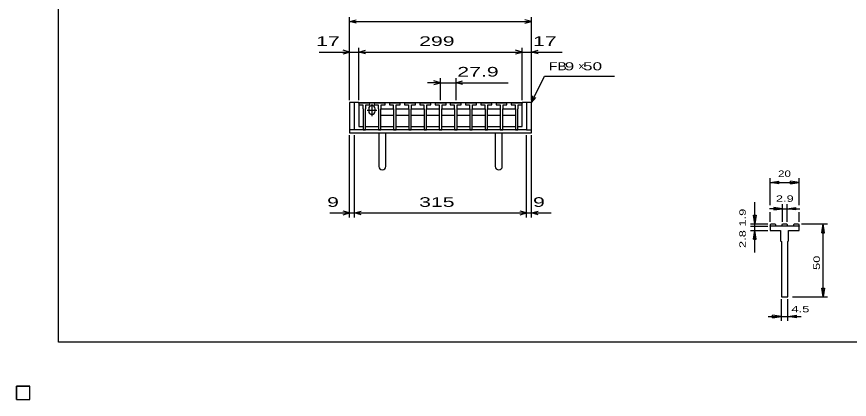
# Model space of a CAD drawing. Units: millimetres, scale not verified. Extents: x -1456 to 1389, y -1026 to 839.
# Drawn here: x -1456 to 68, y -1026 to -326 of the extents above; entities that cross this region are included whole.
import ezdxf
from ezdxf.enums import TextEntityAlignment as Align

# ---------------------------------------------------------------- set-up
doc = ezdxf.new("R2010")
doc.units = ezdxf.units.MM
doc.header["$LTSCALE"] = 8
for name, color, linetype, lineweight in [('0_2', 150, 'Continuous', 25), ('16', 3, 'Continuous', 25), ('19', 6, 'Continuous', 25), ('22', 2, 'Continuous', 25), ('32', 4, 'Continuous', 25)]:
    doc.layers.add(name, color=color, linetype=linetype, lineweight=lineweight)
doc.styles.add('ベクトル', font='')
doc.styles.get('ベクトル').set_extended_font_data('ベクトル')

msp = doc.modelspace()

# ---------------------------------------------------------------- linework, layer by layer
at = {"layer": '0_2'}
for p, q in [((-1379.2, -921.2), (-1379.2, 838.8)), ((1388.8, -921.2), (-1379.2, -921.2))]:
    msp.add_line(p, q, dxfattribs=at)
at = {"layer": '16'}
for p, q in [((-829.5, -484.2), (-829, -482.7)), ((-829.5, -482.7), (-530.5, -482.7)), ((-829.5, -482.7), (-829.5, -526.7)), ((-829.5, -484.2), (-829.5, -487.2)), ((-809.5, -484.2), (-829.5, -484.2)), ((-829.5, -487.2), (-822.25, -487.2)), ((-829, -482.7), (-826.1, -482.7)), ((-826.1, -482.7), (-825.6, -484.2)), ((-822.25, -487.2), (-822.25, -494.2)), ((-821.45, -484.2), (-820.95, -482.7)), ((-820.95, -482.7), (-818.05, -482.7)), ((-818.05, -482.7), (-817.55, -484.2)), ((-816.75, -494.2), (-816.75, -487.2)), ((-816.75, -487.2), (-809.5, -487.2)), ((-813.4, -484.2), (-812.9, -482.7)), ((-812.9, -482.7), (-810, -482.7)), ((-810, -482.7), (-809.5, -484.2)), ((-809.5, -487.2), (-809.5, -484.2)), ((-805.55, -485.7), (-805.55, -507.7)), ((-801.6, -484.2), (-801.1, -482.7)), ((-801.6, -484.2), (-801.6, -487.2)), ((-781.6, -484.2), (-801.6, -484.2)), ((-801.6, -487.2), (-794.35, -487.2)), ((-801.1, -482.7), (-798.2, -482.7)), ((-798.2, -482.7), (-797.7, -484.2)), ((-794.35, -487.2), (-794.35, -494.2)), ((-793.55, -484.2), (-793.05, -482.7)), ((-793.05, -482.7), (-790.15, -482.7)), ((-790.15, -482.7), (-789.65, -484.2)), ((-788.85, -494.2), (-788.85, -487.2)), ((-788.85, -487.2), (-781.6, -487.2)), ((-785.5, -484.2), (-785, -482.7)), ((-785, -482.7), (-782.1, -482.7)), ((-782.1, -482.7), (-781.6, -484.2)), ((-781.6, -487.2), (-781.6, -484.2)), ((-773.7, -484.2), (-773.2, -482.7)), ((-773.7, -484.2), (-773.7, -487.2)), ((-753.7, -484.2), (-773.7, -484.2)), ((-773.7, -487.2), (-766.45, -487.2)), ((-773.2, -482.7), (-770.3, -482.7)), ((-770.3, -482.7), (-769.8, -484.2)), ((-766.45, -487.2), (-766.45, -494.2)), ((-765.65, -484.2), (-765.15, -482.7)), ((-765.15, -482.7), (-762.25, -482.7)), ((-762.25, -482.7), (-761.75, -484.2)), ((-760.95, -494.2), (-760.95, -487.2)), ((-760.95, -487.2), (-753.7, -487.2)), ((-757.6, -484.2), (-757.1, -482.7)), ((-757.1, -482.7), (-754.2, -482.7)), ((-754.2, -482.7), (-753.7, -484.2)), ((-753.7, -487.2), (-753.7, -484.2)), ((-745.8, -484.2), (-745.3, -482.7)), ((-745.8, -484.2), (-745.8, -487.2)), ((-725.8, -484.2), (-745.8, -484.2)), ((-745.8, -487.2), (-738.55, -487.2)), ((-745.3, -482.7), (-742.4, -482.7)), ((-742.4, -482.7), (-741.9, -484.2)), ((-738.55, -487.2), (-738.55, -494.2)), ((-737.75, -484.2), (-737.25, -482.7)), ((-737.25, -482.7), (-734.35, -482.7)), ((-734.35, -482.7), (-733.85, -484.2)), ((-733.05, -494.2), (-733.05, -487.2)), ((-733.05, -487.2), (-725.8, -487.2)), ((-729.7, -484.2), (-729.2, -482.7)), ((-729.2, -482.7), (-726.3, -482.7)), ((-726.3, -482.7), (-725.8, -484.2)), ((-725.8, -487.2), (-725.8, -484.2)), ((-717.9, -484.2), (-717.4, -482.7)), ((-717.9, -484.2), (-717.9, -487.2)), ((-697.9, -484.2), (-717.9, -484.2)), ((-717.9, -487.2), (-710.65, -487.2)), ((-717.4, -482.7), (-714.5, -482.7)), ((-714.5, -482.7), (-714, -484.2)), ((-710.65, -487.2), (-710.65, -494.2)), ((-709.85, -484.2), (-709.35, -482.7)), ((-709.35, -482.7), (-706.45, -482.7)), ((-706.45, -482.7), (-705.95, -484.2)), ((-705.15, -494.2), (-705.15, -487.2)), ((-705.15, -487.2), (-697.9, -487.2)), ((-701.8, -484.2), (-701.3, -482.7)), ((-701.3, -482.7), (-698.4, -482.7)), ((-698.4, -482.7), (-697.9, -484.2)), ((-697.9, -487.2), (-697.9, -484.2)), ((-690, -484.2), (-689.5, -482.7)), ((-690, -484.2), (-690, -487.2)), ((-670, -484.2), (-690, -484.2)), ((-690, -487.2), (-682.75, -487.2)), ((-689.5, -482.7), (-686.6, -482.7)), ((-686.6, -482.7), (-686.1, -484.2)), ((-682.75, -487.2), (-682.75, -494.2)), ((-681.95, -484.2), (-681.45, -482.7)), ((-681.45, -482.7), (-678.55, -482.7)), ((-678.55, -482.7), (-678.05, -484.2)), ((-677.25, -494.2), (-677.25, -487.2)), ((-677.25, -487.2), (-670, -487.2)), ((-673.9, -484.2), (-673.4, -482.7)), ((-673.4, -482.7), (-670.5, -482.7)), ((-670.5, -482.7), (-670, -484.2)), ((-670, -487.2), (-670, -484.2)), ((-662.1, -484.2), (-661.6, -482.7)), ((-662.1, -484.2), (-662.1, -487.2)), ((-642.1, -484.2), (-662.1, -484.2)), ((-662.1, -487.2), (-654.85, -487.2)), ((-661.6, -482.7), (-658.7, -482.7)), ((-658.7, -482.7), (-658.2, -484.2)), ((-654.85, -487.2), (-654.85, -494.2)), ((-654.05, -484.2), (-653.55, -482.7)), ((-653.55, -482.7), (-650.65, -482.7)), ((-650.65, -482.7), (-650.15, -484.2)), ((-649.35, -494.2), (-649.35, -487.2)), ((-649.35, -487.2), (-642.1, -487.2)), ((-646, -484.2), (-645.5, -482.7)), ((-645.5, -482.7), (-642.6, -482.7)), ((-642.6, -482.7), (-642.1, -484.2)), ((-642.1, -487.2), (-642.1, -484.2)), ((-634.2, -484.2), (-633.7, -482.7)), ((-634.2, -484.2), (-634.2, -487.2)), ((-614.2, -484.2), (-634.2, -484.2)), ((-634.2, -487.2), (-626.95, -487.2)), ((-633.7, -482.7), (-630.8, -482.7)), ((-630.8, -482.7), (-630.3, -484.2)), ((-626.95, -487.2), (-626.95, -494.2)), ((-626.15, -484.2), (-625.65, -482.7)), ((-625.65, -482.7), (-622.75, -482.7)), ((-622.75, -482.7), (-622.25, -484.2)), ((-621.45, -494.2), (-621.45, -487.2)), ((-621.45, -487.2), (-614.2, -487.2)), ((-618.1, -484.2), (-617.6, -482.7)), ((-617.6, -482.7), (-614.7, -482.7)), ((-614.7, -482.7), (-614.2, -484.2)), ((-614.2, -487.2), (-614.2, -484.2)), ((-606.3, -484.2), (-605.8, -482.7)), ((-606.3, -484.2), (-606.3, -487.2)), ((-586.3, -484.2), (-606.3, -484.2)), ((-606.3, -487.2), (-599.05, -487.2)), ((-605.8, -482.7), (-602.9, -482.7)), ((-602.9, -482.7), (-602.4, -484.2)), ((-599.05, -487.2), (-599.05, -494.2)), ((-598.25, -484.2), (-597.75, -482.7)), ((-597.75, -482.7), (-594.85, -482.7)), ((-594.85, -482.7), (-594.35, -484.2)), ((-593.55, -494.2), (-593.55, -487.2)), ((-593.55, -487.2), (-586.3, -487.2)), ((-590.2, -484.2), (-589.7, -482.7)), ((-589.7, -482.7), (-586.8, -482.7)), ((-586.8, -482.7), (-586.3, -484.2)), ((-586.3, -487.2), (-586.3, -484.2)), ((-578.4, -484.2), (-577.9, -482.7)), ((-578.4, -484.2), (-578.4, -487.2)), ((-558.4, -484.2), (-578.4, -484.2)), ((-578.4, -487.2), (-571.15, -487.2)), ((-577.9, -482.7), (-575, -482.7)), ((-575, -482.7), (-574.5, -484.2)), ((-571.15, -487.2), (-571.15, -494.2)), ((-570.35, -484.2), (-569.85, -482.7)), ((-569.85, -482.7), (-566.95, -482.7)), ((-566.95, -482.7), (-566.45, -484.2)), ((-565.65, -494.2), (-565.65, -487.2)), ((-565.65, -487.2), (-558.4, -487.2)), ((-562.3, -484.2), (-561.8, -482.7)), ((-561.8, -482.7), (-558.9, -482.7)), ((-558.9, -482.7), (-558.4, -484.2)), ((-558.4, -487.2), (-558.4, -484.2)), ((-550.5, -484.2), (-550, -482.7)), ((-550.5, -484.2), (-550.5, -487.2)), ((-530.5, -484.2), (-550.5, -484.2)), ((-550.5, -487.2), (-543.25, -487.2)), ((-550, -482.7), (-547.1, -482.7)), ((-547.1, -482.7), (-546.6, -484.2)), ((-543.25, -487.2), (-543.25, -494.2)), ((-542.45, -484.2), (-541.95, -482.7)), ((-541.95, -482.7), (-539.05, -482.7)), ((-539.05, -482.7), (-538.55, -484.2)), ((-537.75, -494.2), (-537.75, -487.2)), ((-537.75, -487.2), (-530.5, -487.2)), ((-534.4, -484.2), (-533.9, -482.7)), ((-533.9, -482.7), (-531, -482.7)), ((-531, -482.7), (-530.5, -484.2)), ((-530.5, -526.7), (-530.5, -482.7)), ((-530.5, -487.2), (-530.5, -484.2)), ((-822.25, -494.2), (-821.75, -494.7)), ((-821.75, -494.7), (-821.75, -532.7)), ((-817.25, -494.7), (-816.75, -494.2)), ((-817.25, -532.7), (-817.25, -494.7)), ((-814.55, -496.7), (-796.55, -496.7)), ((-811.55, -494.7), (-811.55, -498.7)), ((-799.55, -498.7), (-799.55, -494.7)), ((-794.35, -494.2), (-793.85, -494.7)), ((-793.85, -494.7), (-793.85, -532.7)), ((-789.35, -494.7), (-788.85, -494.2)), ((-789.35, -532.7), (-789.35, -494.7)), ((-789.35, -495.7), (-788.35, -494.7)), ((-788.35, -494.7), (-766.95, -494.7)), ((-766.95, -494.7), (-765.95, -495.7)), ((-766.45, -494.2), (-765.95, -494.7)), ((-765.95, -494.7), (-765.95, -532.7)), ((-761.45, -494.7), (-760.95, -494.2)), ((-761.45, -532.7), (-761.45, -494.7)), ((-761.45, -495.7), (-760.45, -494.7)), ((-760.45, -494.7), (-739.05, -494.7)), ((-739.05, -494.7), (-738.05, -495.7)), ((-738.55, -494.2), (-738.05, -494.7)), ((-738.05, -494.7), (-738.05, -532.7)), ((-733.55, -494.7), (-733.05, -494.2)), ((-733.55, -532.7), (-733.55, -494.7)), ((-733.55, -495.7), (-732.55, -494.7)), ((-732.55, -494.7), (-711.15, -494.7)), ((-711.15, -494.7), (-710.15, -495.7)), ((-710.65, -494.2), (-710.15, -494.7)), ((-710.15, -494.7), (-710.15, -532.7)), ((-705.65, -494.7), (-705.15, -494.2)), ((-705.65, -532.7), (-705.65, -494.7)), ((-705.65, -495.7), (-704.65, -494.7)), ((-704.65, -494.7), (-683.25, -494.7)), ((-683.25, -494.7), (-682.25, -495.7)), ((-682.75, -494.2), (-682.25, -494.7)), ((-682.25, -494.7), (-682.25, -532.7)), ((-677.75, -494.7), (-677.25, -494.2)), ((-677.75, -532.7), (-677.75, -494.7)), ((-677.75, -495.7), (-676.75, -494.7)), ((-676.75, -494.7), (-655.35, -494.7)), ((-655.35, -494.7), (-654.35, -495.7)), ((-654.85, -494.2), (-654.35, -494.7)), ((-654.35, -494.7), (-654.35, -532.7)), ((-649.85, -494.7), (-649.35, -494.2)), ((-649.85, -532.7), (-649.85, -494.7)), ((-649.85, -495.7), (-648.85, -494.7)), ((-648.85, -494.7), (-627.45, -494.7)), ((-627.45, -494.7), (-626.45, -495.7)), ((-626.95, -494.2), (-626.45, -494.7)), ((-626.45, -494.7), (-626.45, -532.7)), ((-621.95, -494.7), (-621.45, -494.2)), ((-621.95, -532.7), (-621.95, -494.7)), ((-621.95, -495.7), (-620.95, -494.7)), ((-620.95, -494.7), (-599.55, -494.7)), ((-599.55, -494.7), (-598.55, -495.7)), ((-599.05, -494.2), (-598.55, -494.7)), ((-598.55, -494.7), (-598.55, -532.7)), ((-594.05, -494.7), (-593.55, -494.2)), ((-594.05, -532.7), (-594.05, -494.7)), ((-594.05, -495.7), (-593.05, -494.7)), ((-593.05, -494.7), (-571.65, -494.7)), ((-571.65, -494.7), (-570.65, -495.7)), ((-571.15, -494.2), (-570.65, -494.7)), ((-570.65, -494.7), (-570.65, -532.7)), ((-566.15, -494.7), (-565.65, -494.2)), ((-566.15, -532.7), (-566.15, -494.7)), ((-566.15, -495.7), (-565.15, -494.7)), ((-565.15, -494.7), (-543.75, -494.7)), ((-543.75, -494.7), (-542.75, -495.7)), ((-543.25, -494.2), (-542.75, -494.7)), ((-542.75, -494.7), (-542.75, -532.7)), ((-538.25, -494.7), (-537.75, -494.2)), ((-538.25, -532.7), (-538.25, -494.7)), ((-788.35, -506.7), (-789.35, -505.7)), ((-766.95, -506.7), (-788.35, -506.7)), ((-765.95, -505.7), (-766.95, -506.7)), ((-760.45, -506.7), (-761.45, -505.7)), ((-739.05, -506.7), (-760.45, -506.7)), ((-738.05, -505.7), (-739.05, -506.7)), ((-732.55, -506.7), (-733.55, -505.7)), ((-711.15, -506.7), (-732.55, -506.7)), ((-710.15, -505.7), (-711.15, -506.7)), ((-704.65, -506.7), (-705.65, -505.7)), ((-683.25, -506.7), (-704.65, -506.7)), ((-682.25, -505.7), (-683.25, -506.7)), ((-676.75, -506.7), (-677.75, -505.7)), ((-655.35, -506.7), (-676.75, -506.7)), ((-654.35, -505.7), (-655.35, -506.7)), ((-648.85, -506.7), (-649.85, -505.7)), ((-627.45, -506.7), (-648.85, -506.7)), ((-626.45, -505.7), (-627.45, -506.7)), ((-620.95, -506.7), (-621.95, -505.7)), ((-599.55, -506.7), (-620.95, -506.7)), ((-598.55, -505.7), (-599.55, -506.7)), ((-593.05, -506.7), (-594.05, -505.7)), ((-571.65, -506.7), (-593.05, -506.7)), ((-570.65, -505.7), (-571.65, -506.7)), ((-565.15, -506.7), (-566.15, -505.7)), ((-543.75, -506.7), (-565.15, -506.7)), ((-542.75, -505.7), (-543.75, -506.7)), ((-829.5, -526.7), (-821.75, -526.7)), ((-821.75, -532.7), (-817.25, -532.7)), ((-817.25, -526.7), (-793.85, -526.7)), ((-793.85, -532.7), (-789.35, -532.7)), ((-789.35, -526.7), (-765.95, -526.7)), ((-765.95, -532.7), (-761.45, -532.7)), ((-761.45, -526.7), (-738.05, -526.7)), ((-738.05, -532.7), (-733.55, -532.7)), ((-733.55, -526.7), (-710.15, -526.7)), ((-710.15, -532.7), (-705.65, -532.7)), ((-705.65, -526.7), (-682.25, -526.7)), ((-682.25, -532.7), (-677.75, -532.7)), ((-677.75, -526.7), (-654.35, -526.7)), ((-654.35, -532.7), (-649.85, -532.7)), ((-649.85, -526.7), (-626.45, -526.7)), ((-626.45, -532.7), (-621.95, -532.7)), ((-621.95, -526.7), (-598.55, -526.7)), ((-598.55, -532.7), (-594.05, -532.7)), ((-594.05, -526.7), (-570.65, -526.7)), ((-570.65, -532.7), (-566.15, -532.7)), ((-566.15, -526.7), (-542.75, -526.7)), ((-542.75, -532.7), (-538.25, -532.7)), ((-538.25, -526.7), (-530.5, -526.7)), ((-1456, -1002), (-1432, -1002)), ((-1456, -1026), (-1456, -1002)), ((-1456, -1002), (-1432, -1002)), ((-1456, -1026), (-1456, -1002)), ((-1456, -1002), (-1432, -1002)), ((-1456, -1026), (-1456, -1002)), ((-1456, -1002), (-1432, -1002)), ((-1456, -1026), (-1456, -1002)), ((-1456, -1002), (-1432, -1002)), ((-1456, -1026), (-1456, -1002)), ((-1432, -1026), (-1432, -1002)), ((-1432, -1026), (-1432, -1002)), ((-1432, -1026), (-1432, -1002)), ((-1432, -1026), (-1432, -1002)), ((-1432, -1026), (-1432, -1002)), ((-1456, -1026), (-1432, -1026)), ((-1456, -1026), (-1432, -1026)), ((-1456, -1026), (-1432, -1026)), ((-1456, -1026), (-1432, -1026)), ((-1456, -1026), (-1432, -1026))]:
    msp.add_line(p, q, dxfattribs=at)
for centre, start, end in [((-805.55, -494.7), 0, 180), ((-805.55, -498.7), 180, 0)]:
    msp.add_arc(centre, 6, start, end, dxfattribs=at)
at = {"layer": '19'}
for p, q in [((-829.5, -482.7), (-846.5, -482.7)), ((-846.5, -482.7), (-846.5, -538.7)), ((-837.5, -532.7), (-837.5, -482.7)), ((-513.5, -482.7), (-530.5, -482.7)), ((-522.5, -482.7), (-522.5, -532.7)), ((-513.5, -538.7), (-513.5, -482.7)), ((-837.5, -532.7), (-846.5, -532.7)), ((-522.5, -532.7), (-837.5, -532.7)), ((-522.5, -532.7), (-513.5, -532.7)), ((-846.5, -538.7), (-513.5, -538.7)), ((-793, -538.7), (-793, -599.81)), ((-780, -599.81), (-780, -538.7)), ((-580, -538.7), (-580, -599.81)), ((-567, -599.81), (-567, -538.7))]:
    msp.add_line(p, q, dxfattribs=at)
for centre in [(-786.5, -599.81), (-573.5, -599.81)]:
    msp.add_arc(centre, 6.5, 180, 0, dxfattribs=at)
at = {"layer": '22', "color": 4}
for p, q in [((-846.5, -478.7), (-846.5, -326.7)), ((-846.5, -334.7), (-834.5, -331.5)), ((-834.5, -337.9), (-846.5, -334.7)), ((-846.5, -334.7), (-513.5, -334.7)), ((-513.5, -334.7), (-525.5, -331.5)), ((-525.5, -337.9), (-513.5, -334.7)), ((-513.5, -478.7), (-513.5, -326.7)), ((-902.5, -390.7), (-846.5, -390.7)), ((-846.5, -390.7), (-858.5, -387.5)), ((-858.5, -393.9), (-846.5, -390.7)), ((-846.5, -478.7), (-846.5, -382.7)), ((-846.5, -390.7), (-829.5, -390.7)), ((-829.5, -478.7), (-829.5, -382.7)), ((-829.5, -390.7), (-817.5, -387.5)), ((-817.5, -393.9), (-829.5, -390.7)), ((-829.5, -390.7), (-530.5, -390.7)), ((-530.5, -390.7), (-542.5, -387.5)), ((-542.5, -393.9), (-530.5, -390.7)), ((-530.5, -478.7), (-530.5, -382.7)), ((-530.5, -390.7), (-513.5, -390.7)), ((-513.5, -478.7), (-513.5, -382.7)), ((-513.5, -390.7), (-501.5, -387.5)), ((-501.5, -393.9), (-513.5, -390.7)), ((-513.5, -390.7), (-457.5, -390.7)), ((-680, -478.7), (-680, -438.7)), ((-652.1, -438.7), (-652.1, -478.7)), ((-513.5, -482.7), (-489.5, -434.7)), ((-489.5, -434.7), (-361.5, -434.7)), ((-680, -446.7), (-704, -446.7)), ((-680, -446.7), (-692, -443.5)), ((-692, -449.9), (-680, -446.7)), ((-680, -446.7), (-652.1, -446.7)), ((-652.1, -446.7), (-640.1, -443.5)), ((-640.1, -449.9), (-652.1, -446.7)), ((-652.1, -446.7), (-556.1, -446.7)), ((-513.5, -482.7), (-511.1, -471.02)), ((-513.5, -482.7), (-505.5, -473.9)), ((-846.5, -693.1), (-846.5, -542.7)), ((-837.5, -693.1), (-837.5, -542.7)), ((-522.5, -693.1), (-522.5, -542.7)), ((-513.5, -693.1), (-513.5, -542.7)), ((-882.5, -685.1), (-846.5, -685.1)), ((-846.5, -685.1), (-858.5, -681.9)), ((-858.5, -688.3), (-846.5, -685.1)), ((-846.5, -685.1), (-837.5, -685.1)), ((-837.5, -685.1), (-825.5, -681.9)), ((-825.5, -688.3), (-837.5, -685.1)), ((-837.5, -685.1), (-522.5, -685.1)), ((-522.5, -685.1), (-534.5, -681.9)), ((-534.5, -688.3), (-522.5, -685.1)), ((-522.5, -685.1), (-513.5, -685.1)), ((-513.5, -685.1), (-501.5, -681.9)), ((-501.5, -688.3), (-513.5, -685.1)), ((-513.5, -685.1), (-477.5, -685.1))]:
    msp.add_line(p, q, dxfattribs=at)
at = {"layer": '22'}
for p, q in [((-1432, -1002), (-1456, -1002)), ((-1456, -1002), (-1456, -1026)), ((-1432, -1002), (-1456, -1002)), ((-1456, -1002), (-1456, -1026)), ((-1432, -1002), (-1456, -1002)), ((-1456, -1002), (-1456, -1026)), ((-1432, -1026), (-1432, -1002)), ((-1432, -1026), (-1432, -1002)), ((-1432, -1026), (-1432, -1002)), ((-1456, -1026), (-1432, -1026)), ((-1456, -1026), (-1432, -1026)), ((-1456, -1026), (-1432, -1026))]:
    msp.add_line(p, q, dxfattribs=at)
at = {"layer": '32'}
for p, q in [((-76.8, -670.8), (-76.8, -621.2)), ((-23.467, -670.8), (-23.467, -621.2)), ((-76.8, -629.2), (-60.8, -626.8)), ((-60.8, -631.6), (-76.8, -629.2)), ((-76.8, -629.2), (-23.467, -629.2)), ((-60.8, -631.6), (-60.8, -626.8)), ((-23.467, -629.2), (-39.467, -626.8)), ((-39.467, -631.6), (-39.467, -626.8)), ((-39.467, -631.6), (-23.467, -629.2)), ((-104.8, -705.2), (-104.8, -665.2)), ((-54, -701.2), (-54, -669.2)), ((-46.267, -669.2), (-46.267, -701.2)), ((-54, -677.2), (-78, -677.2)), ((-76.8, -701.2), (-76.8, -683.6)), ((-54, -677.2), (-70, -674.8)), ((-70, -674.8), (-70, -679.6)), ((-70, -679.6), (-54, -677.2)), ((-54, -677.2), (-46.267, -677.2)), ((-46.267, -677.2), (-30.267, -674.8)), ((-30.267, -679.6), (-46.267, -677.2)), ((-46.267, -677.2), (-22.267, -677.2)), ((-30.267, -674.8), (-30.267, -679.6)), ((-23.467, -701.2), (-23.467, -683.6)), ((-104.8, -705.2), (-107.2, -689.2)), ((-107.2, -689.2), (-102.4, -689.2)), ((-102.4, -689.2), (-104.8, -705.2)), ((-112.8, -705.2), (-80.8, -705.2)), ((-112.8, -709.2), (-80.8, -709.2)), ((-104.8, -717.2), (-104.8, -705.2)), ((-76.8, -709.2), (-75.467, -705.2)), ((-76.8, -709.2), (-76.8, -717.2)), ((-23.467, -709.2), (-76.8, -709.2)), ((-75.467, -705.2), (-67.733, -705.2)), ((-67.733, -705.2), (-66.4, -709.2)), ((-55.333, -709.2), (-54, -705.2)), ((-54, -705.2), (-46.267, -705.2)), ((-46.267, -705.2), (-44.933, -709.2)), ((-33.867, -709.2), (-32.533, -705.2)), ((-32.533, -705.2), (-24.8, -705.2)), ((-24.8, -705.2), (-23.467, -709.2)), ((-23.467, -717.2), (-23.467, -709.2)), ((-19.467, -705.2), (28.533, -705.2)), ((18.133, -721.2), (20.533, -705.2)), ((22.933, -721.2), (20.533, -705.2)), ((20.533, -838.534), (20.533, -705.2)), ((-112.8, -717.2), (-80.8, -717.2)), ((-107.2, -733.2), (-104.8, -717.2)), ((-102.4, -733.2), (-104.8, -717.2)), ((-104.8, -757.2), (-104.8, -717.2)), ((-76.8, -717.2), (-57.467, -717.2)), ((-57.467, -717.2), (-57.467, -735.867)), ((-42.8, -735.867), (-42.8, -717.2)), ((-42.8, -717.2), (-23.467, -717.2)), ((18.133, -721.2), (22.933, -721.2)), ((-107.2, -733.2), (-102.4, -733.2)), ((-57.467, -735.867), (-56.133, -737.2)), ((-56.133, -737.2), (-56.133, -838.533)), ((-44.133, -737.2), (-42.8, -735.867)), ((-44.133, -838.533), (-44.133, -737.2)), ((20.533, -838.534), (18.133, -822.534)), ((18.133, -822.534), (22.933, -822.534)), ((22.933, -822.534), (20.533, -838.534)), ((-56.133, -838.533), (-44.133, -838.533)), ((-56.133, -882.534), (-56.133, -842.534)), ((-44.133, -882.534), (-44.133, -842.534)), ((-35.467, -838.534), (28.533, -838.534)), ((-80.133, -874.534), (-56.133, -874.534)), ((-56.133, -874.534), (-72.133, -872.134)), ((-72.133, -876.934), (-72.133, -872.134)), ((-72.133, -876.934), (-56.133, -874.534)), ((-56.133, -874.534), (-44.133, -874.534)), ((-44.133, -874.534), (-28.133, -872.134)), ((-28.133, -876.934), (-44.133, -874.534)), ((-44.133, -874.534), (-20.133, -874.534)), ((-28.133, -876.934), (-28.133, -872.134))]:
    msp.add_line(p, q, dxfattribs=at)
msp.add_circle((-104.8, -709.2), 0.8, dxfattribs=at)

# ---------------------------------------------------------------- texts
at = {"layer": '22', "style": 'ベクトル'}
for s, height, width, p in [(' 17 ', 17.6, 1.65, (-918.5, -370.7)), (' 299 ', 17.6, 1.65, (-730, -370.7)), (' 17 ', 17.6, 1.65, (-521.5, -370.7)), ('FB', 14.66, 1.3, (-481.5, -416.7)), (' 9 ', 14.66, 1.6, (-461.5, -416.7)), (' 50 ', 14.66, 1.6, (-427.9, -416.7)), (' 27.9 ', 17.6, 1.65, (-660.1, -426.7)), (' 9 ', 17.6, 1.65, (-898.5, -665.1)), (' 315 ', 17.6, 1.65, (-730, -665.1)), (' 9 ', 17.6, 1.65, (-521.5, -665.1))]:
    msp.add_text(s, height=height, dxfattribs=dict(at, width=width)).set_placement(p, align=Align.MIDDLE_LEFT)
msp.add_text('×', height=14.66, dxfattribs=at).set_placement((-427.9, -416.7), align=Align.MIDDLE_LEFT)
at = {"layer": '32', "color": 2, "style": 'ベクトル'}
for s, width, p in [('20', 1.35, (-62.133, -613.2)), ('2.9', 1.5, (-66.133, -658.8)), (' 4.5 ', 1.5, (-44.133, -860.934))]:
    msp.add_text(s, height=11.73, dxfattribs=dict(at, width=width)).set_placement(p, align=Align.MIDDLE_LEFT)
at = {"layer": '32', "color": 2, "style": 'ベクトル', "width": 1.5}
for s, p in [('2.8 1.9', (-127.2, -749.2)), (' 50 ', (8.533, -795.867))]:
    msp.add_text(s, height=11.73, rotation=90, dxfattribs=at).set_placement(p, align=Align.MIDDLE_LEFT)

doc.saveas('drawing.dxf')
